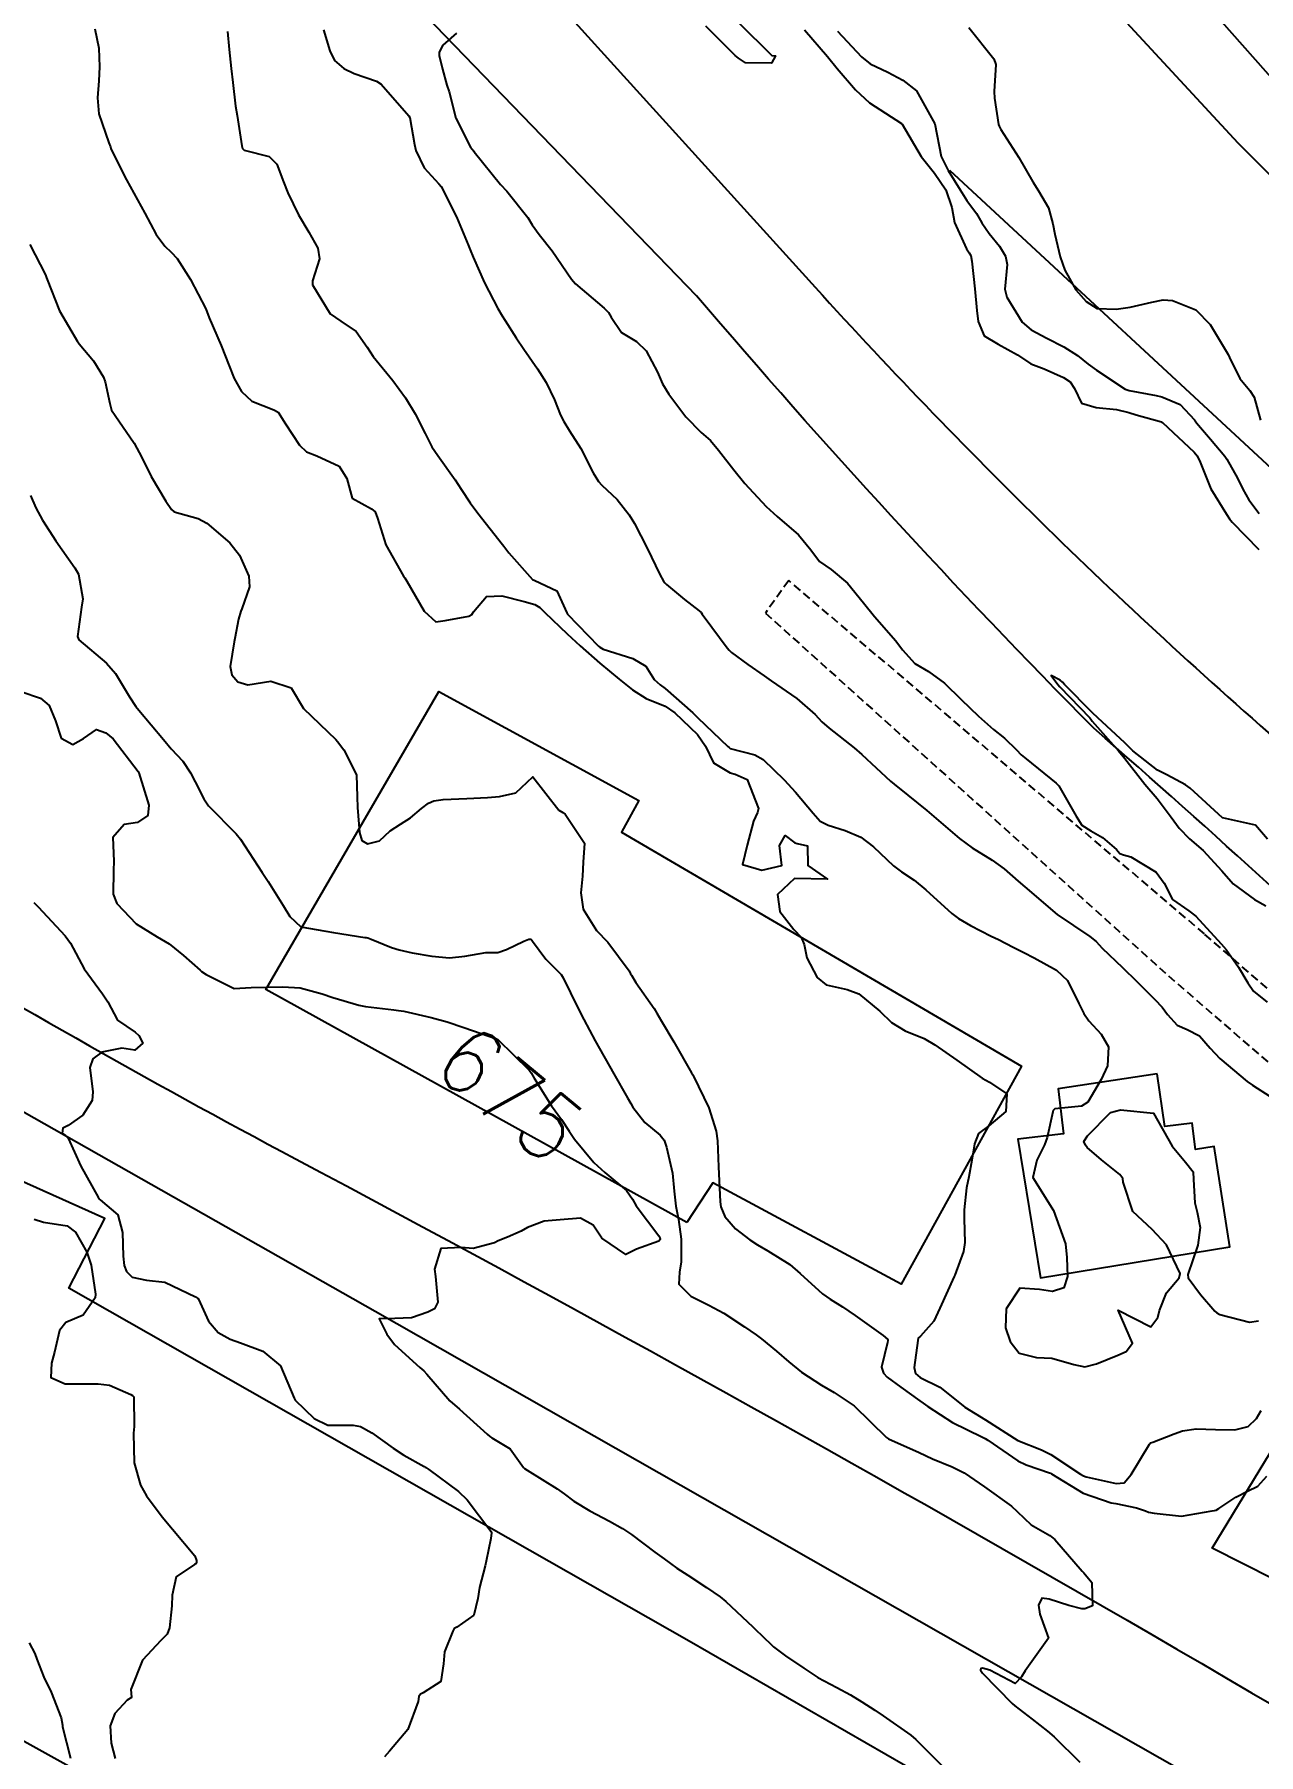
# Model space of a CAD drawing. Header units: metres. Extents: x 292545 to 299085, y 7450245 to 7463078.
# Drawn here: x 295922.3 to 295996.8, y 7461717 to 7461821.6 of the extents above; entities that cross this region are included whole.
import ezdxf
from ezdxf.enums import TextEntityAlignment as Align

# ---------------------------------------------------------------- set-up
doc = ezdxf.new("R2010")
doc.units = ezdxf.units.M
doc.linetypes.add('DASHED', pattern=[0.75, 0.5, -0.25])
for name, color, linetype in [('Cotas', 45, 'Continuous'), ('Curvas de Nivel 1m', 11, 'Continuous'), ('Curvas de Nivel 5m', 15, 'Continuous'), ('Edificações', 30, 'Continuous'), ('Hidrografia', 140, 'Continuous'), ('Linha Férrea', 20, 'Continuous'), ('Vias Primárias', 230, 'Continuous'), ('Vias Secundárias', 230, 'DASHED')]:
    doc.layers.add(name, color=color, linetype=linetype)
doc.styles.add('Style-STANDARD', font='STANDARD.shx')

msp = doc.modelspace()

# ---------------------------------------------------------------- linework, layer by layer
at = {"layer": 'Curvas de Nivel 1m', "flags": 128}
for points, elevation in [([(295965.19, 7461822.28), (295967.17, 7461820.31), (295967.2, 7461820.29), (295967.43, 7461820.26), (295967.17, 7461819.83), (295965.6, 7461819.85), (295965.17, 7461820.12), (295964.97, 7461820.28), (295963.19, 7461822.07)], 669), ([(295926.01, 7461821.92), (295926.27, 7461820.74), (295926.3, 7461819.6), (295926.25, 7461818.74), (295926.17, 7461817.71), (295926.26, 7461816.74), (295926.86, 7461814.97), (295926.96, 7461814.73), (295927, 7461814.63), (295927.1, 7461814.41), (295927.94, 7461812.72), (295929.05, 7461810.71), (295929.75, 7461809.41), (295930.28, 7461808.69), (295930.67, 7461808.33), (295931.03, 7461807.95), (295931.83, 7461806.67), (295932.77, 7461804.88), (295932.85, 7461804.66), (295932.89, 7461804.57), (295932.98, 7461804.34), (295933.7, 7461802.65), (295934.18, 7461801.41), (295934.5, 7461800.64), (295934.93, 7461799.86), (295935.56, 7461799.27), (295936.91, 7461798.75), (295937.16, 7461798.61), (295937.62, 7461797.89), (295938.47, 7461796.59), (295938.89, 7461796.19), (295939.53, 7461795.94), (295940.87, 7461795.31), (295941.34, 7461794.56), (295941.67, 7461793.38), (295942.84, 7461792.73), (295943.06, 7461792.54), (295943.21, 7461792.16), (295943.72, 7461790.53), (295944.79, 7461788.63), (295944.87, 7461788.52), (295944.99, 7461788.32), (295946.05, 7461786.51), (295946.76, 7461785.86), (295947.32, 7461785.94), (295948.77, 7461786.2), (295948.95, 7461786.29), (295949.05, 7461786.47), (295949.85, 7461787.39), (295950.78, 7461787.44), (295952.13, 7461787.09), (295952.78, 7461786.9), (295953.08, 7461786.73), (295953.39, 7461786.42), (295954.75, 7461785.12), (295955.53, 7461784.39), (295956.73, 7461783.33), (295957.92, 7461782.37), (295958.72, 7461781.71), (295959.56, 7461781.19), (295960.71, 7461780.73), (295961.3, 7461780.32), (295962.68, 7461779), (295963.17, 7461778.3), (295963.66, 7461777.29), (295964.66, 7461776.68), (295964.97, 7461776.6), (295965.69, 7461776.27), (295966.38, 7461774.51), (295966.33, 7461774.26), (295966.09, 7461773.74), (295965.7, 7461772.27), (295965.41, 7461771.1), (295966.59, 7461770.76), (295967.81, 7461771.03), (295967.67, 7461772.25), (295968, 7461772.86), (295968.6, 7461772.41), (295968.74, 7461772.37), (295969.37, 7461772.23), (295969.39, 7461771.03), (295970.58, 7461770.21), (295968.58, 7461770.24), (295967.54, 7461769.28), (295967.68, 7461768.25), (295968.54, 7461767.15), (295968.99, 7461766.68), (295969.17, 7461766.23), (295969.33, 7461765.43), (295969.95, 7461764.23), (295970.5, 7461763.78), (295971.79, 7461763.49), (295972.49, 7461763.24), (295973.77, 7461762.18), (295974.48, 7461761.49), (295975.3, 7461760.99), (295976.47, 7461760.52), (295977.11, 7461760.13), (295978.45, 7461759.2), (295979.99, 7461758.1), (295980.43, 7461757.87), (295981.49, 7461757.15), (295981.44, 7461756.08), (295980.4, 7461755.2), (295979.76, 7461754.75), (295979.53, 7461754.11), (295979.37, 7461753.12), (295979.18, 7461752.11), (295979.04, 7461751.43), (295978.89, 7461750.11), (295978.9, 7461749.55), (295978.94, 7461748.11), (295978.86, 7461747.56), (295978.34, 7461746.12), (295978.32, 7461746.09), (295978.29, 7461746.04), (295977.41, 7461744.13), (295977.06, 7461743.34), (295976.25, 7461742.42), (295976.11, 7461742.29), (295976.07, 7461742.15), (295975.86, 7461740.52), (295975.93, 7461740.15), (295976.22, 7461739.91), (295977.41, 7461739.32), (295978.21, 7461738.69), (295978.94, 7461738.11), (295980.19, 7461737.34), (295982.17, 7461736.08), (295983.61, 7461735.5), (295984.16, 7461735.23), (295985.97, 7461734.03), (295986.15, 7461733.92), (295986.31, 7461733.87), (295988.14, 7461733.46), (295988.64, 7461733.51), (295989.05, 7461734), (295990.17, 7461735.86), (295990.23, 7461735.93), (295990.38, 7461735.98), (295991.67, 7461736.48), (295992.18, 7461736.67), (295993.02, 7461736.78), (295994.18, 7461736.74), (295995.37, 7461736.73), (295996.18, 7461736.93), (295996.69, 7461737.41), (295996.97, 7461737.9)], 672), ([(295934.09, 7461821.75), (295934.19, 7461820.65), (295934.31, 7461819.5), (295934.41, 7461818.65), (295934.58, 7461817.2), (295934.67, 7461816.64), (295934.95, 7461814.8), (295934.99, 7461814.64), (295935.1, 7461814.53), (295936.63, 7461814.15), (295937.09, 7461813.69), (295937.49, 7461812.61), (295937.75, 7461811.93), (295938.4, 7461810.6), (295939.04, 7461809.54), (295939.58, 7461808.58), (295939.69, 7461807.92), (295939.25, 7461806.59), (295939.26, 7461806.34), (295940.34, 7461804.58), (295940.98, 7461804.14), (295941.91, 7461803.5), (295942.58, 7461802.55), (295942.95, 7461801.98), (295944.15, 7461800.53), (295944.92, 7461799.47), (295945.5, 7461798.51), (295946.11, 7461797.3), (295946.52, 7461796.5), (295946.88, 7461795.96), (295947.94, 7461794.48), (295948.31, 7461793.93), (295948.85, 7461793.09), (295949.31, 7461792.47), (295950.81, 7461790.55), (295950.89, 7461790.45), (295951.2, 7461790.05), (295952.63, 7461788.43), (295952.79, 7461788.37), (295954.12, 7461787.74), (295954.72, 7461786.4), (295954.77, 7461786.32), (295956.66, 7461784.38), (295956.74, 7461784.31), (295956.93, 7461784.19), (295958.74, 7461783.62), (295959.53, 7461783.15), (295960.04, 7461782.34), (295960.4, 7461782.02), (295960.72, 7461781.8), (295962.39, 7461780.31), (295962.7, 7461780.02), (295964.52, 7461778.28), (295964.6, 7461778.21), (295964.67, 7461778.16), (295966.16, 7461777.76), (295966.67, 7461777.48), (295967.94, 7461776.25), (295968.64, 7461775.5), (295969.72, 7461774.22), (295970.14, 7461773.74), (295970.62, 7461773.49), (295971.65, 7461773.16), (295972.61, 7461772.77), (295973.38, 7461772.18), (295974.59, 7461771.01), (295975.08, 7461770.66), (295975.86, 7461770.15), (295976.57, 7461769.55), (295978.15, 7461768.12), (295978.55, 7461767.82), (295979.28, 7461767.38), (295980.54, 7461766.75), (295980.99, 7461766.54), (295981.88, 7461766.08), (295982.53, 7461765.75), (295983.15, 7461765.43), (295984.51, 7461764.68), (295985.18, 7461764.04), (295985.88, 7461762.65), (295986.18, 7461762.03), (295986.48, 7461761.59), (295987.23, 7461760.78), (295987.67, 7461760.01), (295987.61, 7461758.85), (295987.23, 7461758.02), (295986.42, 7461756.65), (295986.04, 7461756.41), (295984.41, 7461756.25), (295984.32, 7461756.14), (295984.3, 7461756.05), (295983.95, 7461754.5), (295983.78, 7461754.06), (295983.32, 7461753.12), (295983.07, 7461752.06), (295984.34, 7461750.05), (295985.06, 7461748.04), (295985.14, 7461747.21), (295985.19, 7461746.04), (295984.97, 7461745.36), (295984.28, 7461745.14), (295983.48, 7461745.25), (295982.29, 7461745.34), (295981.45, 7461744.09), (295981.42, 7461742.93), (295981.69, 7461742.09), (295982.24, 7461741.38), (295983.29, 7461741.12), (295984.23, 7461741.08), (295985.56, 7461740.7), (295986.23, 7461740.56), (295986.94, 7461740.73), (295988.24, 7461741.27), (295988.75, 7461741.49), (295989.13, 7461741.99), (295988.27, 7461744), (295990.26, 7461742.99), (295990.68, 7461743.56), (295990.78, 7461743.97), (295991.2, 7461745.05), (295991.97, 7461745.96), (295992.03, 7461746.23), (295991.21, 7461747.97), (295990.33, 7461748.9), (295989.15, 7461749.99), (295988.58, 7461751.78), (295988.54, 7461752), (295988.37, 7461752.24), (295987.25, 7461753.15), (295986.39, 7461753.89), (295986.27, 7461754.03), (295986.18, 7461754.25), (295986.4, 7461754.59), (295987.8, 7461756.01), (295988.41, 7461756.18), (295990.41, 7461755.98), (295991.55, 7461753.97), (295992.37, 7461753), (295992.82, 7461752.41), (295992.84, 7461751.95), (295992.92, 7461750.52), (295993.07, 7461749.95), (295993.25, 7461749.02), (295993.11, 7461747.95), (295992.51, 7461746.17), (295992.53, 7461745.96), (295993.28, 7461744.95), (295994.15, 7461743.93), (295994.27, 7461743.83), (295994.46, 7461743.74), (295996.26, 7461743.26), (295996.81, 7461743.35)], 671), ([(295948.02, 7461821.65), (295947.18, 7461820.91), (295946.97, 7461820.49), (295946.97, 7461820.29), (295947.16, 7461819.46), (295947.43, 7461818.49), (295947.57, 7461818.07), (295947.98, 7461816.48), (295948.86, 7461814.72), (295949.07, 7461814.47), (295949.1, 7461814.43), (295950.69, 7461812.45), (295951.08, 7461812.03), (295952.36, 7461810.43), (295952.62, 7461810), (295953.04, 7461809.4), (295953.84, 7461808.41), (295955.01, 7461806.69), (295955.25, 7461806.4), (295956.99, 7461804.92), (295957.27, 7461804.66), (295957.42, 7461804.37), (295958.06, 7461803.45), (295958.97, 7461802.9), (295959.56, 7461802.34), (295960.24, 7461801.04), (295960.54, 7461800.33), (295960.93, 7461799.69), (295961.97, 7461798.32), (295962.9, 7461797.37), (295963.46, 7461796.87), (295963.96, 7461796.29), (295964.88, 7461795.1), (295965.55, 7461794.27), (295966.85, 7461792.86), (295967.52, 7461792.25), (295968.83, 7461791.15), (295969.58, 7461790.23), (295970.1, 7461789.52), (295970.8, 7461789.04), (295971.8, 7461788.2), (295972.78, 7461787), (295973.45, 7461786.18), (295974.75, 7461784.69), (295975.15, 7461784.16), (295975.9, 7461783.32), (295976.73, 7461782.84), (295977.7, 7461782.13), (295978.71, 7461781.13), (295979.78, 7461780.11), (295980.69, 7461779.31), (295981.36, 7461778.77), (295982.08, 7461778.08), (295982.36, 7461777.77), (295982.67, 7461777.53), (295984.5, 7461776.05), (295984.65, 7461775.88), (295985.72, 7461774.03), (295986.06, 7461773.48), (295986.61, 7461773.14), (295987.32, 7461772.73), (295988.16, 7461772.01), (295988.37, 7461771.77), (295988.6, 7461771.69), (295989.03, 7461771.57), (295990.58, 7461770.63), (295991.07, 7461769.97), (295991.57, 7461768.97), (295992.56, 7461768.28), (295993, 7461767.95), (295994.54, 7461766.27), (295994.83, 7461765.93), (295995.59, 7461764.85), (295996.16, 7461763.91), (295996.5, 7461763.4), (295997.32, 7461762.73)], 669), ([(295969.19, 7461821.85), (295970.59, 7461820.22), (295971.17, 7461819.5), (295972.28, 7461818.2), (295973.14, 7461817.42), (295975.08, 7461816.16), (295975.11, 7461816.14), (295975.12, 7461816.12), (295976.28, 7461814.15), (295977.09, 7461813.13), (295977.79, 7461812.13), (295978.14, 7461811.05), (295978.31, 7461810.13), (295979.04, 7461808.54), (295979.21, 7461808.29), (295979.31, 7461808.12), (295979.36, 7461807.78), (295979.55, 7461806.11), (295979.66, 7461804.78), (295979.74, 7461804.11), (295980.11, 7461803.24), (295980.97, 7461802.73), (295982.14, 7461802.08), (295982.95, 7461801.54), (295983.77, 7461801.24), (295984.94, 7461800.72), (295985.34, 7461800.45), (295985.61, 7461800.04), (295986.04, 7461799.15), (295986.92, 7461798.89), (295988.16, 7461798.77), (295988.92, 7461798.58), (295989.37, 7461798.45), (295990.91, 7461798.01), (295990.93, 7461798), (295990.96, 7461797.98), (295992.89, 7461796.17), (295993.07, 7461795.95), (295993.26, 7461795.57), (295993.9, 7461793.94), (295994.85, 7461792.4), (295995.04, 7461792.12), (295995.2, 7461791.92), (295996.82, 7461790.25)], 668), ([(295971.19, 7461821.77), (295972.66, 7461820.2), (295973.17, 7461819.79), (295974.26, 7461819.27), (295975.16, 7461818.78), (295976, 7461818.15), (295977.12, 7461816.14), (295977.49, 7461814.14), (295977.92, 7461813.3), (295978.65, 7461812.12), (295979.07, 7461811.48), (295979.64, 7461810.69), (295979.98, 7461810.11), (295980.41, 7461809.46), (295981.04, 7461808.69), (295981.42, 7461808.09), (295981.52, 7461807.59), (295981.38, 7461806.09), (295981.5, 7461805.59), (295982.43, 7461804.08), (295982.98, 7461803.61), (295983.92, 7461803.11), (295984.96, 7461802.57), (295985.79, 7461802.04), (295986.45, 7461801.53), (295986.94, 7461801.15), (295988.69, 7461800), (295988.93, 7461799.92), (295990.57, 7461799.62), (295990.93, 7461799.54), (295992.03, 7461799.07), (295992.91, 7461798.13), (295993.04, 7461797.95), (295993.88, 7461796.96), (295994.75, 7461795.93), (295994.88, 7461795.75), (295995.53, 7461794.58), (295995.85, 7461793.92), (295996.22, 7461793.27), (295996.85, 7461792.45)], 667), ([(295979.19, 7461822), (295980.71, 7461820.09), (295980.83, 7461819.75), (295980.73, 7461818.1), (295980.74, 7461817.7), (295980.99, 7461816.09), (295981.02, 7461815.99), (295981.12, 7461815.78), (295982.23, 7461814.08), (295983.08, 7461812.6), (295983.41, 7461812.06), (295984.03, 7461811.02), (295984.3, 7461810.05), (295984.41, 7461809.42), (295984.73, 7461808.05), (295985.02, 7461807.23), (295985.7, 7461806.04), (295986.31, 7461805.34), (295986.99, 7461804.9), (295988.14, 7461804.86), (295988.99, 7461804.98), (295990.31, 7461805.29), (295991, 7461805.43), (295991.57, 7461805.4), (295992.99, 7461804.82), (295993.87, 7461803.94), (295994.96, 7461802.1), (295995.03, 7461801.93), (295995.67, 7461800.65), (295996.28, 7461799.91), (295996.54, 7461799.52), (295996.92, 7461798.11)], 666), ([(295922.07, 7461808.79), (295923.01, 7461806.96), (295923.08, 7461806.78), (295923.12, 7461806.67), (295923.87, 7461804.77), (295924.96, 7461802.89), (295925.02, 7461802.81), (295925.07, 7461802.76), (295925.94, 7461801.73), (295926.55, 7461800.74), (295926.65, 7461800.45), (295926.92, 7461799.13), (295927.04, 7461798.73), (295927.25, 7461798.39), (295928.4, 7461796.71), (295928.88, 7461795.84), (295929.44, 7461794.7), (295930.34, 7461793.2), (295930.69, 7461792.69), (295930.84, 7461792.55), (295932.3, 7461792.13), (295932.83, 7461791.86), (295934.22, 7461790.65), (295934.81, 7461789.9), (295935.39, 7461788.63), (295935.43, 7461787.99), (295934.95, 7461786.64), (295934.9, 7461786.51), (295934.76, 7461786.01), (295934.54, 7461784.85), (295934.5, 7461784.64), (295934.24, 7461783.13), (295934.35, 7461782.64), (295934.72, 7461782.21), (295935.32, 7461782.03), (295936.72, 7461782.24), (295937.95, 7461781.84), (295938.7, 7461780.59), (295940.67, 7461778.7), (295940.78, 7461778.57), (295941.16, 7461778.08), (295941.94, 7461776.56), (295941.97, 7461775.22), (295941.99, 7461774.56), (295942.11, 7461773.05), (295942.25, 7461772.55), (295942.6, 7461772.35), (295943.34, 7461772.54), (295943.99, 7461773.15), (295944.62, 7461773.56), (295945.21, 7461773.93), (295945.88, 7461774.51), (295946.32, 7461774.82), (295946.64, 7461774.96), (295947.2, 7461775.05), (295948.64, 7461775.12), (295949.91, 7461775.18), (295950.63, 7461775.23), (295951.62, 7461775.46), (295952.65, 7461776.43), (295954.24, 7461774.41), (295954.48, 7461774.26), (295954.62, 7461774.16), (295955.8, 7461772.39), (295955.73, 7461771.25), (295955.69, 7461770.39), (295955.59, 7461769.37), (295955.73, 7461768.39), (295956.54, 7461767.08), (295957.23, 7461766.37), (295958.52, 7461764.64), (295958.61, 7461764.46), (295958.66, 7461764.36), (295958.93, 7461763.93), (295960.04, 7461762.34), (295960.2, 7461762.06), (295960.48, 7461761.57), (295961.24, 7461760.32), (295962.32, 7461758.43), (295962.39, 7461758.31), (295962.43, 7461758.23), (295963.36, 7461756.3), (295963.81, 7461754.89), (295963.89, 7461754.29), (295963.95, 7461752.71), (295963.98, 7461752.29), (295964.06, 7461750.58), (295964.1, 7461750.29), (295964.34, 7461749.7), (295964.99, 7461748.94), (295965.86, 7461748.27), (295966.32, 7461747.97), (295966.96, 7461747.61), (295968.3, 7461746.78), (295968.93, 7461746.23), (295970.28, 7461745), (295970.74, 7461744.67), (295971.49, 7461744.2), (295972.27, 7461743.67), (295973.97, 7461742.45), (295974.24, 7461742.23), (295974.26, 7461742.17), (295974.26, 7461742.15), (295974.24, 7461742.04), (295973.86, 7461740.54), (295974, 7461740.17), (295974.22, 7461739.92), (295975.05, 7461739.32), (295976.21, 7461738.49), (295976.4, 7461738.35), (295976.68, 7461738.14), (295978.19, 7461737.16), (295979.98, 7461736.3), (295980.17, 7461736.2), (295980.33, 7461736.1), (295982.16, 7461734.84), (295982.67, 7461734.59), (295984.15, 7461734.08), (295984.21, 7461734.05), (295986.14, 7461732.88), (295987.85, 7461732.29), (295988.13, 7461732.24), (295989.39, 7461731.99), (295989.93, 7461731.79), (295990.12, 7461731.71), (295990.45, 7461731.65), (295992.12, 7461731.47), (295993.98, 7461731.79), (295994.12, 7461731.82), (295994.22, 7461731.83), (295994.38, 7461731.93), (295995.43, 7461732.62), (295996.14, 7461732.99), (295996.76, 7461733.29), (295997.3, 7461733.9)], 673), ([(295922.1, 7461793.54), (295922.42, 7461792.78), (295922.84, 7461792.03), (295923.65, 7461790.77), (295924.8, 7461789.14), (295925.02, 7461788.76), (295925.29, 7461787.26), (295925.21, 7461786.75), (295924.96, 7461784.96), (295925.04, 7461784.76), (295926.73, 7461783.35), (295927.28, 7461782.72), (295928.13, 7461781.3), (295928.51, 7461780.71), (295928.7, 7461780.48), (295930.19, 7461778.69), (295930.67, 7461778.14), (295931.37, 7461777.39), (295931.84, 7461776.67), (295932.11, 7461776.13), (295932.64, 7461775.1), (295932.94, 7461774.66), (295934.61, 7461772.96), (295934.87, 7461772.64), (295935.4, 7461771.82), (295936.2, 7461770.62), (295936.57, 7461770.07), (295937.47, 7461768.61), (295937.88, 7461767.93), (295938.54, 7461767.31), (295940.07, 7461767.05), (295940.54, 7461766.97), (295942.44, 7461766.65), (295942.53, 7461766.65), (295942.63, 7461766.64), (295942.83, 7461766.55), (295944.06, 7461766.05), (295944.53, 7461765.91), (295945.31, 7461765.73), (295946.52, 7461765.53), (295947.59, 7461765.42), (295948.52, 7461765.53), (295949.81, 7461765.75), (295950.53, 7461765.75), (295951.05, 7461765.92), (295952.12, 7461766.43), (295952.41, 7461766.56), (295952.53, 7461766.56), (295952.6, 7461766.49), (295952.64, 7461766.43), (295953.45, 7461765.35), (295954.38, 7461764.4), (295954.51, 7461764.21), (295955.39, 7461762.39), (295955.76, 7461761.67), (295956.46, 7461760.38), (295957.59, 7461758.37), (295958.42, 7461756.92), (295958.63, 7461756.57), (295958.75, 7461756.35), (295959.47, 7461755.41), (295960.4, 7461754.64), (295960.64, 7461754.33), (295960.79, 7461753.92), (295961.16, 7461752.32), (295961.25, 7461751.23), (295961.35, 7461750.32), (295961.53, 7461749.52), (295961.68, 7461748.32), (295961.69, 7461746.93), (295961.59, 7461746.32), (295961.55, 7461745.59), (295962.28, 7461744.86), (295963.36, 7461744.3), (295964.27, 7461743.81), (295965.54, 7461742.99), (295966.25, 7461742.5), (295966.57, 7461742.26), (295967.49, 7461741.51), (295968.23, 7461740.86), (295969.01, 7461740.23), (295970.22, 7461739.44), (295970.99, 7461738.99), (295972.2, 7461738.19), (295974.17, 7461736.26), (295974.3, 7461736.17), (295976.16, 7461735.35), (295976.98, 7461734.95), (295978.16, 7461734.47), (295978.9, 7461734.11), (295980.14, 7461733.25), (295981.77, 7461732.08), (295982.12, 7461731.75), (295982.98, 7461730.94), (295984.11, 7461730.3), (295984.41, 7461730.05), (295986.08, 7461728.12), (295986.17, 7461728.03), (295986.66, 7461727.44), (295986.71, 7461726.02), (295986.24, 7461725.84), (295986.05, 7461725.84), (295985.26, 7461726.04), (295984.06, 7461726.42), (295983.62, 7461726.49), (295983.41, 7461726.06), (295983.51, 7461725.52), (295984.03, 7461724.05), (295982.61, 7461722.07), (295982.38, 7461721.7), (295982, 7461721.29), (295980.45, 7461722.1), (295980.01, 7461722.23), (295979.91, 7461722.21), (295979.9, 7461722.1), (295980.01, 7461721.93), (295981.82, 7461720.08), (295981.98, 7461719.94), (295983.04, 7461719.13), (295983.97, 7461718.4), (295984.38, 7461718.05), (295985.94, 7461716.51)], 674), ([(295997.34, 7461772.63), (295996.62, 7461773.48), (295994.62, 7461773.93), (295992.65, 7461775.73), (295992.37, 7461775.95), (295991.23, 7461776.55), (295990.66, 7461776.83), (295989.15, 7461778), (295988.68, 7461778.49), (295987.03, 7461780.02), (295986.7, 7461780.32), (295985.01, 7461782.05), (295984.87, 7461782.19), (295984.73, 7461782.3), (295984.19, 7461782.6), (295984.59, 7461782.05), (295984.72, 7461781.9), (295986.54, 7461780.02), (295986.61, 7461779.94), (295986.69, 7461779.82), (295988.29, 7461778), (295988.67, 7461777.54), (295989.89, 7461775.99), (295990.64, 7461775.11), (295991.5, 7461773.97), (295991.97, 7461773.31), (295992.61, 7461772.65), (295993.44, 7461771.94), (295994.58, 7461770.72), (295995.26, 7461769.92), (295996.56, 7461768.96), (295997.24, 7461768.58)], 668), ([(295922.31, 7461768.78), (295922.56, 7461768.53), (295924.21, 7461766.76), (295924.53, 7461766.31), (295925.37, 7461764.75), (295926.49, 7461763.24), (295926.8, 7461762.74), (295927.39, 7461761.64), (295928.46, 7461760.9), (295928.69, 7461760.71), (295928.94, 7461760.23), (295928.45, 7461759.81), (295927.66, 7461759.93), (295926.45, 7461759.68), (295925.9, 7461759.29), (295925.71, 7461758.75), (295925.89, 7461757.27), (295925.86, 7461756.75), (295925.29, 7461755.86), (295924.4, 7461755.23), (295924.08, 7461755.07), (295924.03, 7461754.76), (295924.24, 7461754.61), (295924.39, 7461754.45), (295925.17, 7461752.75), (295926.21, 7461750.87), (295926.31, 7461750.74), (295926.34, 7461750.71), (295927.41, 7461749.8), (295927.7, 7461748.72), (295927.73, 7461747.29), (295927.81, 7461746.72), (295927.94, 7461746.36), (295928.29, 7461746), (295929.15, 7461745.83), (295930.28, 7461745.71), (295932.14, 7461744.81), (295932.27, 7461744.73), (295932.31, 7461744.7), (295932.32, 7461744.67), (295932.93, 7461743.33), (295933.52, 7461742.65), (295934.25, 7461742.23), (295934.87, 7461742.01), (295936.24, 7461741.5), (295937.32, 7461740.61), (295938.15, 7461738.65), (295938.16, 7461738.6), (295938.2, 7461738.52), (295939.35, 7461737.42), (295940.18, 7461737.01), (295941.74, 7461737), (295942.18, 7461736.92), (295942.86, 7461736.54), (295944.16, 7461735.61), (295944.82, 7461735.18), (295946.05, 7461734.5), (295946.11, 7461734.46), (295946.15, 7461734.44), (295946.34, 7461734.31), (295948.14, 7461732.98), (295948.67, 7461732.47), (295950.1, 7461730.56), (295950.15, 7461730.46), (295950.1, 7461730.12), (295949.82, 7461728.73), (295949.76, 7461728.46), (295949.41, 7461727.13), (295949.32, 7461726.47), (295949.07, 7461725.45), (295948.04, 7461724.73), (295947.88, 7461724.64), (295947.79, 7461724.48), (295947.29, 7461723.22), (295947.23, 7461722.49), (295947.06, 7461721.43), (295945.99, 7461720.73), (295945.82, 7461720.66), (295945.73, 7461720.5), (295945.68, 7461720.21), (295945.06, 7461718.51), (295943.95, 7461717.19), (295943.64, 7461716.84)], 676), ([(295922.33, 7461749.54), (295922.9, 7461749.35), (295924.33, 7461749.13), (295924.85, 7461748.75), (295925.53, 7461747.52), (295925.8, 7461746.74), (295926.05, 7461744.97), (295926.03, 7461744.74), (295925.31, 7461743.7), (295924.26, 7461743.25), (295923.86, 7461742.77), (295923.56, 7461741.44), (295923.38, 7461740.77), (295923.34, 7461739.9), (295924.21, 7461739.52), (295925.43, 7461739.53), (295926.21, 7461739.53), (295926.91, 7461739.43), (295928.2, 7461738.87), (295928.31, 7461738.82), (295928.38, 7461738.72), (295928.4, 7461736.93), (295928.39, 7461736.72), (295928.37, 7461736.53), (295928.4, 7461734.72), (295928.79, 7461733.36), (295929.15, 7461732.7), (295930.11, 7461731.44), (295930.75, 7461730.68), (295932.09, 7461729.06), (295932.2, 7461728.78), (295932.2, 7461728.67), (295932.17, 7461728.58), (295932.08, 7461728.53), (295930.97, 7461727.79), (295930.73, 7461726.68), (295930.71, 7461726.02), (295930.55, 7461724.68), (295930.41, 7461724.3), (295930.03, 7461723.91), (295928.92, 7461722.71), (295928.21, 7461720.93), (295928.22, 7461720.72), (295928.25, 7461720.45), (295927.99, 7461720.28), (295927.23, 7461719.47), (295926.95, 7461718.73), (295927.02, 7461717.67), (295927.26, 7461716.73)], 677), ([(295922.02, 7461723.77), (295922.36, 7461723.13), (295922.49, 7461722.78), (295922.91, 7461721.69), (295923.37, 7461720.77), (295923.97, 7461719.21), (295924.04, 7461718.76), (295924.05, 7461718.67), (295924.54, 7461716.75)], 678)]:
    msp.add_lwpolyline(points, dxfattribs=dict(at, elevation=elevation))
at = {"layer": 'Curvas de Nivel 5m', "flags": 128}
for points, elevation in [([(295939.93, 7461821.84), (295940.32, 7461820.57), (295940.59, 7461819.99), (295941.16, 7461819.5), (295941.8, 7461819.2), (295943.15, 7461818.73), (295943.43, 7461818.54), (295945.12, 7461816.63), (295945.18, 7461816.52), (295945.46, 7461814.87), (295945.55, 7461814.51), (295946.04, 7461813.45), (295946.94, 7461812.49), (295947.08, 7461812.33), (295948.02, 7461810.48), (295948.73, 7461808.78), (295948.85, 7461808.47), (295949.03, 7461808.02), (295949.73, 7461806.46), (295950.54, 7461804.9), (295950.8, 7461804.45), (295950.98, 7461804.17), (295951.65, 7461803.12), (295952.11, 7461802.43), (295952.95, 7461801.23), (295953.47, 7461800.41), (295953.97, 7461799.36), (295954.34, 7461798.41), (295954.54, 7461798.03), (295954.9, 7461797.47), (295955.57, 7461796.39), (295956.34, 7461794.92), (295956.66, 7461794.38), (295956.86, 7461794.16), (295957.78, 7461793.3), (295958.52, 7461792.35), (295958.84, 7461791.84), (295959.62, 7461790.34), (295960.39, 7461788.74), (295960.61, 7461788.33), (295960.69, 7461788.23), (295960.79, 7461788.12), (295961.88, 7461787.22), (295962.78, 7461786.52), (295962.89, 7461786.42), (295962.97, 7461786.31), (295963.54, 7461785.52), (295964.49, 7461784.28), (295964.6, 7461784.14), (295964.74, 7461783.98), (295965.74, 7461783.26), (295966.73, 7461782.56), (295967.16, 7461782.26), (295968.71, 7461781.19), (295969.83, 7461780.22), (295970.25, 7461779.78), (295970.68, 7461779.39), (295972.21, 7461778.19), (295972.67, 7461777.79), (295974.42, 7461776.17), (295974.65, 7461775.98), (295975.48, 7461775.32), (295976.63, 7461774.38), (295976.91, 7461774.14), (295978.61, 7461772.68), (295979.39, 7461772.11), (295980.6, 7461771.37), (295981.34, 7461770.84), (295982.18, 7461770.08), (295982.58, 7461769.73), (295984.55, 7461768.05), (295986.54, 7461766.72), (295986.93, 7461766.42), (295987.3, 7461766.02), (295988.52, 7461764.84), (295989.4, 7461763.99), (295990.49, 7461762.88), (295990.94, 7461762.43), (295991.27, 7461761.97), (295991.85, 7461761.33), (295992.47, 7461761.07), (295993.21, 7461760.69), (295993.86, 7461759.94), (295994.45, 7461759.31), (295996.11, 7461757.91), (295996.43, 7461757.69), (295997.52, 7461756.99)], 670), ([(295921.52, 7461781.61), (295922.71, 7461781.21), (295923.23, 7461780.77), (295923.63, 7461779.83), (295923.97, 7461778.77), (295924.67, 7461778.39), (295925.33, 7461778.75), (295926.12, 7461779.3), (295926.68, 7461779.11), (295927.13, 7461778.73), (295928.65, 7461776.75), (295928.68, 7461776.71), (295928.7, 7461776.67), (295929.31, 7461774.7), (295929.25, 7461774.08), (295928.62, 7461773.65), (295927.8, 7461773.53), (295927.11, 7461772.73), (295927.17, 7461771.31), (295927.15, 7461770.73), (295927.14, 7461769.3), (295927.36, 7461768.73), (295928.54, 7461767.49), (295929.81, 7461766.7), (295930.53, 7461766.27), (295931.41, 7461765.56), (295932.42, 7461764.67), (295932.51, 7461764.6), (295932.78, 7461764.4), (295934.5, 7461763.56), (295935.52, 7461763.61), (295936.5, 7461763.64), (295937.46, 7461763.65), (295938.5, 7461763.6), (295939.84, 7461763.23), (295940.49, 7461763.01), (295942.07, 7461762.55), (295942.48, 7461762.46), (295944.21, 7461762.26), (295944.48, 7461762.23), (295944.82, 7461762.18), (295946.48, 7461761.8), (295947.44, 7461761.53), (295948.47, 7461761.19), (295949, 7461761.01), (295950.46, 7461760.49), (295950.54, 7461760.45), (295952.44, 7461758.6), (295952.56, 7461758.43), (295952.75, 7461758.11), (295953.8, 7461756.42), (295954.4, 7461755.59), (295954.87, 7461754.88), (295955.2, 7461754.4), (295956.37, 7461752.98), (295957.03, 7461752.37), (295958.35, 7461751.28), (295958.73, 7461750.74), (295958.95, 7461750.35), (295960.32, 7461748.51), (295960.39, 7461748.4), (295960.4, 7461748.34), (295960.39, 7461748.27), (295960.32, 7461748.2), (295958.96, 7461747.71), (295958.31, 7461747.38), (295956.85, 7461748.37), (295956.33, 7461749.17), (295955.55, 7461749.6), (295954.33, 7461749.5), (295953.34, 7461749.41), (295952.33, 7461749.03), (295951.96, 7461748.8), (295951.12, 7461748.44), (295950.56, 7461748.21), (295950.32, 7461748.1), (295949.04, 7461747.74), (295948.31, 7461747.81), (295947.06, 7461747.75), (295946.68, 7461746.5), (295946.73, 7461746.05), (295946.89, 7461744.49), (295946.67, 7461744.09), (295946.27, 7461743.87), (295945.28, 7461743.53), (295944.26, 7461743.5), (295943.32, 7461743.48), (295943.78, 7461742.53), (295944.24, 7461741.92), (295945.78, 7461740.51), (295946.03, 7461740.31), (295946.22, 7461740.1), (295947.61, 7461738.49), (295948.2, 7461737.98), (295949.88, 7461736.45), (295950.04, 7461736.32), (295950.17, 7461736.24), (295951.28, 7461735.56), (295952.1, 7461734.43), (295952.13, 7461734.4), (295952.15, 7461734.37), (295952.31, 7461734.27), (295954.14, 7461733.14), (295954.56, 7461732.83), (295955.15, 7461732.39), (295956.12, 7461731.8), (295957.32, 7461731.17), (295958.11, 7461730.72), (295958.66, 7461730.35), (295960.09, 7461729.29), (295960.64, 7461728.88), (295961.42, 7461728.32), (295962.08, 7461727.88), (295963.22, 7461727.14), (295964.06, 7461726.57), (295964.41, 7461726.29), (295966.04, 7461724.74), (295966.28, 7461724.51), (295966.54, 7461724.26), (295967.3, 7461723.53), (295968.02, 7461722.99), (295969.14, 7461722.23), (295970, 7461721.67), (295971.15, 7461721.05), (295971.99, 7461720.6), (295972.68, 7461720.19), (295973.47, 7461719.67), (295973.97, 7461719.33), (295975.65, 7461718.15), (295975.96, 7461717.9), (295977.73, 7461716.13)], 675)]:
    msp.add_lwpolyline(points, dxfattribs=dict(at, elevation=elevation))
at = {"layer": 'Edificações'}
for points in [[(295962.02, 7461749.34), (295936.42, 7461763.5), (295946.95, 7461781.62), (295959.11, 7461774.98), (295958.06, 7461773.07), (295982.38, 7461758.83), (295975.06, 7461745.58), (295963.6, 7461751.75)], [(295990.64, 7461758.37), (295984.62, 7461757.45), (295984.95, 7461754.73), (295982.17, 7461754.4), (295983.55, 7461745.97), (295995.06, 7461747.85), (295994.11, 7461753.95), (295992.96, 7461753.77), (295992.77, 7461755.36), (295991.11, 7461755.17)], [(296009.93, 7461739.45), (296021.61, 7461733.61), (296021.05, 7461732.45), (296039.81, 7461721.71), (296047.14, 7461717.39), (296047.58, 7461718.13), (296059.95, 7461708.98), (296058.19, 7461706.6), (296076.35, 7461695.13), (296072.48, 7461687.67), (296066.3, 7461690.87), (296065.64, 7461689.74), (296051.57, 7461696.87), (296045.44, 7461700.44), (296040.11, 7461703.33), (296032.75, 7461708.1), (296037.9, 7461717.04), (296031.2, 7461720.91), (296026.1, 7461712.08), (296008.87, 7461722.01), (295993.99, 7461729.52), (295999.42, 7461738.46), (296006.98, 7461734.6)]]:
    msp.add_lwpolyline(points, close=True, dxfattribs=at)
for points in [[(295989.68, 7461708.03), (295962.18, 7461723.88), (295924.43, 7461745.34), (295926.62, 7461749.57), (295904.64, 7461759.43)], [(295911.75, 7461723.33), (295933.32, 7461711.35)]]:
    msp.add_lwpolyline(points, dxfattribs=at)
at = {"layer": 'Hidrografia'}
msp.add_lwpolyline([(295978.01, 7461813.31), (295999.23, 7461793.65), (296020.19, 7461774.93), (296040.46, 7461764.62), (296055.89, 7461755.74), (296073.3, 7461742.23), (296082.19, 7461734.91), (296099.69, 7461719.35), (296098.22, 7461714.18), (296096.27, 7461713.47), (296096.96, 7461713.16), (296099.28, 7461712.93), (296103.25, 7461712.24), (296110.46, 7461709.58), (296136.36, 7461700.17), (296142.21, 7461696.06), (296145.99, 7461693.38), (296156.97, 7461686.93), (296162.32, 7461685), (296200.88, 7461665.96), (296219.99, 7461658.33), (296236.54, 7461652.99)], dxfattribs=at)
at = {"layer": 'Linha Férrea', "linetype": 'Continuous'}
for points in [[(295987.95, 7461829.83), (295997.86, 7461818.63), (296012.77, 7461803.68), (296027.15, 7461790.52), (296038.53, 7461780.04), (296044.9, 7461774.8), (296051.12, 7461769.86), (296054.98, 7461766.86), (296060.33, 7461762.79), (296065.11, 7461759.19), (296073.01, 7461753.56), (296079.89, 7461748.96), (296087.9, 7461743.58), (296096.45, 7461738.02), (296102.24, 7461734.35), (296107.48, 7461731.2), (296115.68, 7461726.45), (296125.04, 7461721.11)], [(295985.25, 7461826.13), (295995.55, 7461814.97), (296010.63, 7461799.91), (296025.13, 7461786.66), (296036.84, 7461776.47), (296044.9, 7461770.03), (296048.65, 7461766.77), (296052.48, 7461763.81), (296057.98, 7461759.6), (296062.8, 7461756.06), (296070.65, 7461750.39), (296077.59, 7461745.58), (296085.64, 7461740.17), (296094.24, 7461734.58), (296100.1, 7461730.87), (296105.4, 7461727.68), (296113.67, 7461722.89), (296123.2, 7461717.65)]]:
    msp.add_lwpolyline(points, dxfattribs=at)
at = {"layer": 'Vias Primárias'}
for points in [[(295574.46, 7462140.84), (295645.16, 7462112.83), (295703.89, 7462081.64, -0.049884), (295763.45, 7462041.94, -0.022696), (295813.09, 7461997.24), (295894.99, 7461894.39), (295937.84, 7461841.48), (295969.83, 7461806.2, 0.031215), (295999.87, 7461776.98, 0.007964), (296044.9, 7461740.4), (296071.18, 7461720.44), (296086.9, 7461707.96), (296109.27, 7461691.98, 0.07002), (296121.31, 7461685.7), (296146.68, 7461674.85), (296178.55, 7461661.15), (296211.68, 7461646.8), (296258.11, 7461626.88)], [(296255.7, 7461620.91), (296209.14, 7461640.89), (296176, 7461655.24), (296144.14, 7461668.93), (296118.96, 7461679.71, -0.069057), (296105.53, 7461686.74), (296083.02, 7461702.82), (296067.23, 7461715.36), (296044.9, 7461732.44, -0.014335), (296008.01, 7461759.95, 0.012867), (295986.79, 7461779.38, -0.01892), (295962.62, 7461805.68), (295933.83, 7461835.46, 0.513765), (295914.03, 7461836.94), (295885.09, 7461805.29), (295855.09, 7461773.81), (295829.32, 7461746.25), (295806.96, 7461721.9)]]:
    msp.add_lwpolyline(points, format="xyb", dxfattribs=at)
at = {"layer": 'Vias Primárias', "elevation": 689.16}
msp.add_lwpolyline([(295832.94, 7461691.69), (295833.2, 7461694.24, -0.154867), (295838.29, 7461705.97, -0.001071), (295849.87, 7461719.21, -0.017897), (295869.93, 7461740.46, 0.005654), (295895.42, 7461766.17, -0.349633), (295911.69, 7461768.27, 0.014018), (295938.23, 7461753.2, -0.017597), (296035.36, 7461697.14), (296122.49, 7461648.05), (296142.18, 7461637.08)], format="xyb", dxfattribs=at)
at = {"layer": 'Vias Primárias'}
msp.add_lwpolyline([(296065.04, 7461674.51), (295943.06, 7461743.92), (295911.26, 7461761.93, 0.261463), (295898.71, 7461761.97, 0.113843), (295893.27, 7461757.06), (295866.28, 7461728.32), (295859.28, 7461721.21), (295863.08, 7461718.94, 0.218126), (295867.8, 7461710.54), (295910.34, 7461686.09), (295935.96, 7461671.23), (295963.62, 7461655.75), (296031.12, 7461617.08, 0.309233), (296046.7, 7461618.33, 0.022063), (296054.24, 7461630.69), (296071.45, 7461661.16, 0.31054)], format="xyb", close=True, dxfattribs=at)
at = {"layer": 'Vias Secundárias'}
msp.add_lwpolyline([(296118.73, 7461672.39), (296105.99, 7461680.97), (296097.06, 7461686.95), (296082.18, 7461698.79), (296046.1, 7461726.09), (296014.34, 7461748.85), (295993.51, 7461766.88), (295968.23, 7461788.36), (295966.81, 7461786.39), (295991.32, 7461764.33), (296012.26, 7461746.21), (296044.1, 7461723.38), (296080.12, 7461696.13), (296095.08, 7461684.23), (296104.04, 7461678.23), (296116.74, 7461669.39, 0.029203)], format="xyb", dxfattribs=at)

# ---------------------------------------------------------------- texts
at = {"layer": 'Cotas', "style": 'Style-STANDARD'}
msp.add_text('675', height=4, rotation=320.2789, dxfattribs=at).set_placement((295951.28, 7461757.15, 675), align=Align.MIDDLE_CENTER)

doc.saveas('drawing.dxf')
